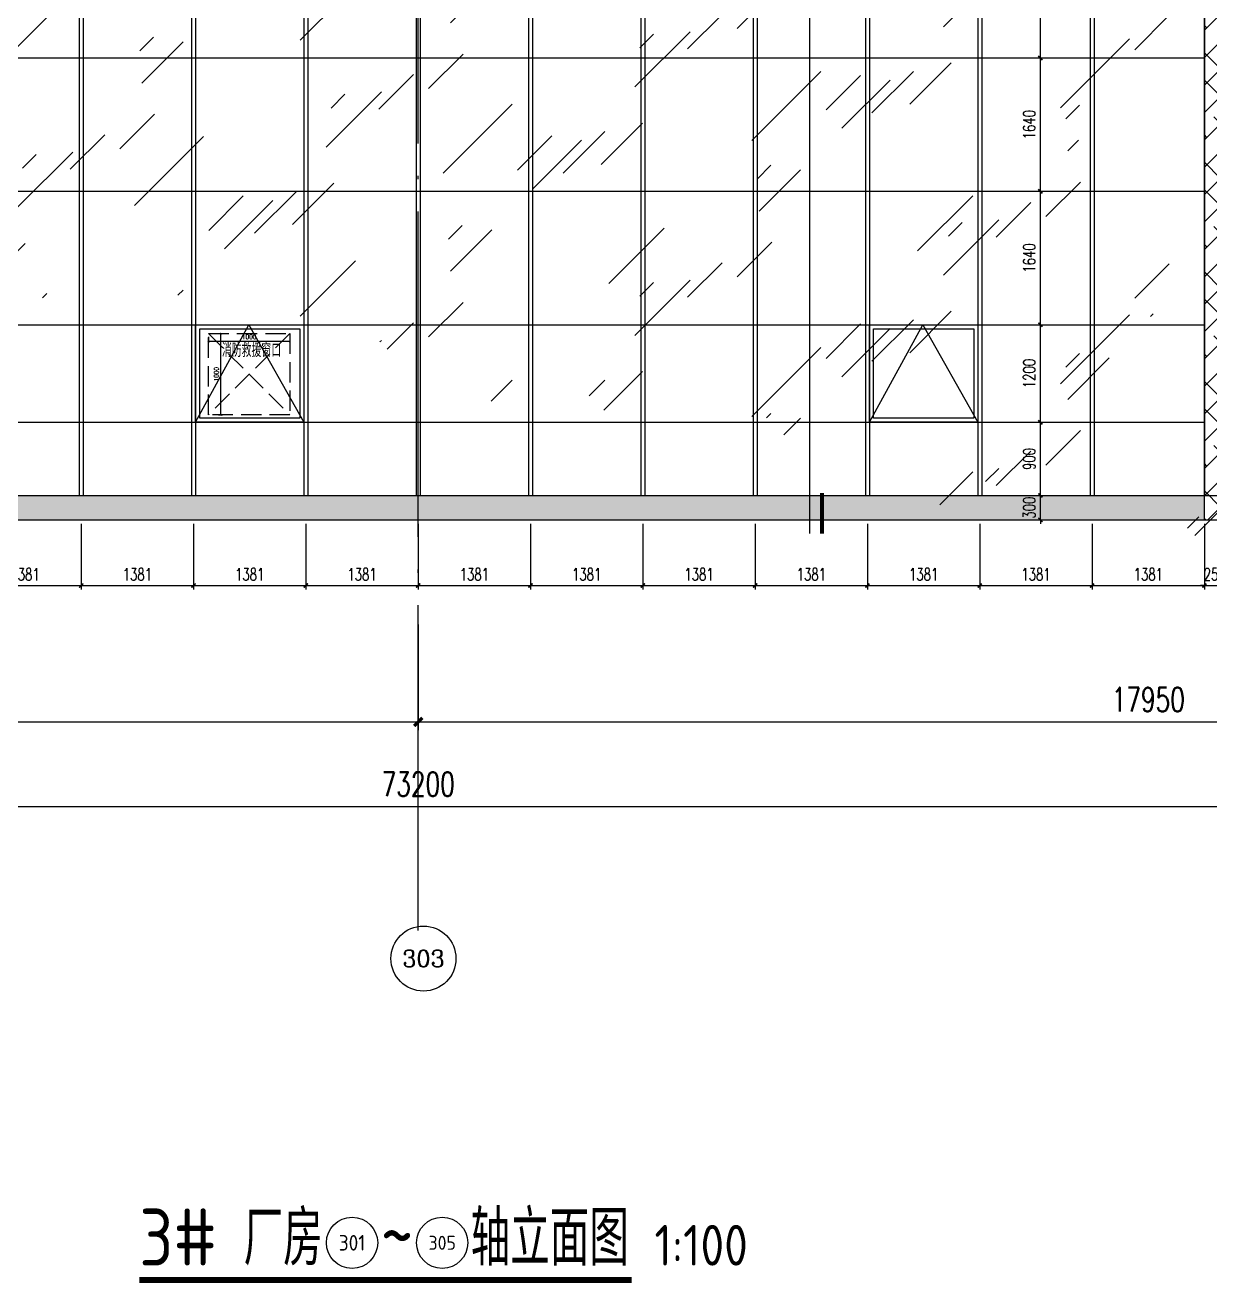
# Model space of a CAD drawing. Extents: x -4210259 to 293730, y -7499 to 868879.
# Drawn here: x -425902 to -411338, y 507556 to 523021 of the extents above; entities that cross this region are included whole.
import ezdxf
from ezdxf.enums import TextEntityAlignment as Align

# ---------------------------------------------------------------- set-up
doc = ezdxf.new("R2010")
doc.units = 0
doc.header["$LTSCALE"] = 1000
doc.header["$MEASUREMENT"] = 0
for name, pattern in [('__DASH', [0.35, 0.25, -0.1]), ('DASH', [0.35, 0.25, -0.1]), ('DOTE', [2.4200000000000004, 2, -0.2, 0.02, -0.2])]:
    doc.linetypes.add(name, pattern=pattern)
doc.layers.get('Defpoints').update_dxf_attribs({"color": 210})
for name, color, linetype in [('A-AXIS-D', 1, 'Continuous'), ('A-AXIS-DOTE', 14, 'DOTE'), ('A-AXIS-DP', 126, 'Continuous'), ('A-AXIS-SYMB', 3, 'Continuous'), ('A-HATCH-2', 251, 'Continuous'), ('A-LIN-V', 9, 'Continuous'), ('A-SFCE', 30, 'Continuous'), ('A-WINDOW', 140, 'Continuous'), ('AS-WALL', 40, 'Continuous'), ('DIM_SYMB', 3, 'Continuous'), ('PUB_DIM', 3, 'Continuous'), ('PUB_TEXT', 7, 'Continuous'), ('建-文字', 7, 'Continuous')]:
    doc.layers.add(name, color=color, linetype=linetype)
doc.layers.add('A-WALL-HATCH', color=8, linetype='Continuous', lineweight=13)
doc.styles.add('_TCH_AXIS', font='COMPLEX', dxfattribs={"bigfont": 'GBCBIG'})
doc.styles.add('_TCH_DIM_T3', font='SIMPLEX', dxfattribs={"width": 0.7058823529411765, "bigfont": 'GBCBIG'})
doc.styles.add('A-DIM_T3', font='SIMPLEX', dxfattribs={"width": 0.7058823529411765, "bigfont": 'GBCBIG'})
doc.styles.add('A-STANDARD', font='SIMPLEX', dxfattribs={"bigfont": 'GBCBIG'})
doc.styles.get("Standard").update_dxf_attribs({"font": 'gbenor.shx', "bigfont": 'gbcbig.shx'})
doc.dimstyles.new('_TCH_ARCH&&20', dxfattribs={"dimtxt": 59.5, "dimasz": 20, "dimexe": 20, "dimexo": 20, "dimgap": 25.25, "dimtad": 1, "dimdec": 0, "dimzin": 0, "dimdsep": 46, "dimtxsty": '_TCH_DIM_T3', "dimblk": 'ARCHTICK', "dimcen": 0.09, "dimclrt": 7, "dimazin": 2, "dimtfac": 1, "dimtdec": 0, "dimtix": 1, "dimtmove": 2, "dimatfit": 3, "dimfxl": 0, "dimtolj": 1, "dimtzin": 0, "dimarcsym": 0})
doc.dimstyles.new('_TCH_ARCH&&50', dxfattribs={"dimtxt": 148.75, "dimasz": 50, "dimexe": 50, "dimexo": 50, "dimgap": 63.12500000000001, "dimtad": 1, "dimdec": 0, "dimzin": 0, "dimdsep": 46, "dimtxsty": '_TCH_DIM_T3', "dimblk": 'ARCHTICK', "dimcen": 0.09, "dimclrt": 7, "dimazin": 2, "dimtfac": 1, "dimtdec": 0, "dimtix": 1, "dimtmove": 2, "dimatfit": 3, "dimfxl": 0, "dimtolj": 1, "dimtzin": 0, "dimarcsym": 0})
doc.dimstyles.new('A-DIM&&100', dxfattribs={"dimtxt": 297.5, "dimasz": 100, "dimexe": 100, "dimexo": 100, "dimgap": 126.25, "dimtad": 1, "dimdec": 0, "dimzin": 0, "dimdsep": 46, "dimtxsty": 'A-DIM_T3', "dimblk": 'ARCHTICK', "dimcen": 0.09, "dimclrt": 7, "dimazin": 2, "dimtfac": 1, "dimtdec": 0, "dimtix": 1, "dimtmove": 2, "dimatfit": 3, "dimfxl": 0, "dimtolj": 1, "dimtzin": 0, "dimarcsym": 0})

# ---------------------------------------------------------------- blocks, each defined once
blk = doc.blocks.new('tt6')
at = {"layer": 'A-WINDOW'}
for p, q in [((-2029401.92938771, 535687.452026515), (-2029401.929387709, 517237.4520265135)), ((-2029351.92938771, 535687.452026515), (-2029351.929387709, 517237.4520265133))]:
    blk.add_line(p, q, dxfattribs=at)
blk = doc.blocks.new('ttt')
at = {"layer": 'A-HATCH-2'}
h = blk.add_hatch(dxfattribs=at)
h.set_pattern_fill('ANSI38', color=256, scale=150)
h.set_pattern_definition([(45, (-1583634.852460729, 5.820766091346741e-11), (-168.3798022700466, 168.3798022700466), []), (135, (-1583634.852460729, 5.820766091346741e-11), (-505.1394068101398, 168.3798022700467), [595.3125, -357.1875])])
h.paths.add_polyline_path([(-2028177.929387621, 516937.4520265247), (-2027927.929387621, 516937.4520265247), (-2027927.929387621, 535687.4520265167), (-2028177.929387621, 535687.4520265167)])
at = {"layer": 'A-LIN-V'}
blk.add_line((-2028177.929387621, 535687.4520265167), (-2028177.929387621, 517237.4520265154), dxfattribs=at)
blk = doc.blocks.new('rr6')
at = {"layer": 'A-WINDOW'}
blk.add_lwpolyline([(-2124386.160159233, 518137.4520265148), (-2123731.929386185, 519337.4520265143), (-2123055.390928463, 518137.4520265149)], dxfattribs=at)
for points in [[(-2124386.160159233, 519337.4520265149), (-2123055.390928463, 519337.4520265149), (-2123055.390928463, 518137.4520265149), (-2124386.160159233, 518137.4520265149)], [(-2124336.160159233, 519287.4520265149), (-2123105.390928463, 519287.4520265149), (-2123105.390928463, 518187.4520265149), (-2124336.160159233, 518187.4520265149)]]:
    blk.add_lwpolyline(points, close=True, dxfattribs=at)
blk = doc.blocks.new('_ArchTick')
at = {"color": 0, "linetype": 'ByBlock', "const_width": 0.4}
blk.add_lwpolyline([(-0.5, -0.5), (0.5, 0.5)], dxfattribs=at)
blk = doc.blocks.new('*D1222')
at = {"layer": 'Defpoints', "color": 0}
for p in [(74221.80499686534, -10680.46465537779), (75221.80499686545, -10680.46465537779), (75221.80499686545, -10753.76423470485)]:
    blk.add_point(p, dxfattribs=at)
at = {"layer": 'PUB_DIM', "color": 0, "lineweight": -2}
for p, q in [((74221.80499686534, -10700.46465537779), (74221.80499686534, -10773.76423470485)), ((74221.80499686534, -10753.76423470485), (75221.80499686545, -10753.76423470485)), ((75221.80499686545, -10700.46465537779), (75221.80499686545, -10773.76423470485))]:
    blk.add_line(p, q, dxfattribs=at)
at = {"layer": 'PUB_DIM', "color": 0, "lineweight": -2, "xscale": 20, "yscale": 20, "zscale": 20, "rotation": 180}
blk.add_blockref('_ArchTick', (74221.80499686534, -10753.76423470485), dxfattribs=at)
at = {"layer": 'PUB_DIM', "color": 0, "lineweight": -2, "xscale": 20, "yscale": 20, "zscale": 20}
blk.add_blockref('_ArchTick', (75221.80499686545, -10753.76423470485), dxfattribs=at)
at = {"layer": 'PUB_DIM', "color": 7, "insert": (74721.8049968654, -10698.76423470485), "char_height": 59.5, "attachment_point": 5, "style": '_TCH_DIM_T3'}
blk.add_mtext('\\A1;1000', dxfattribs=at)
blk = doc.blocks.new('*D1223')
at = {"layer": 'Defpoints', "color": 0}
for p in [(74323.0209562667, -10659.13845430536), (74374.43171621527, -10659.13845430536), (74323.0209562667, -11659.13845430513)]:
    blk.add_point(p, dxfattribs=at)
at = {"layer": 'PUB_DIM', "color": 0, "lineweight": -2}
for p, q in [((74343.0209562667, -10659.13845430536), (74394.43171621527, -10659.13845430536)), ((74374.43171621527, -11659.13845430513), (74374.43171621527, -10659.13845430536)), ((74343.0209562667, -11659.13845430513), (74394.43171621527, -11659.13845430513))]:
    blk.add_line(p, q, dxfattribs=at)
at = {"layer": 'PUB_DIM', "color": 0, "lineweight": -2, "xscale": 20, "yscale": 20, "zscale": 20}
for p, rotation in [((74374.43171621527, -10659.13845430536), 90), ((74374.43171621527, -11659.13845430513), 270)]:
    blk.add_blockref('_ArchTick', p, dxfattribs=dict(at, rotation=rotation))
at = {"layer": 'PUB_DIM', "color": 7, "insert": (74319.43171621526, -11159.13845430526), "char_height": 59.5, "attachment_point": 5, "rotation": 90, "style": '_TCH_DIM_T3'}
blk.add_mtext('\\A1;1000', dxfattribs=at)
blk = doc.blocks.new('*D170')
at = {"layer": 'A-AXIS-DP', "color": 0, "lineweight": -2}
for p, q in [((-411404.3846192029, 516887.4520265523), (-411404.3846192029, 516079.9999999989)), ((-411154.3846192029, 516887.4520265523), (-411154.3846192029, 516079.9999999989)), ((-411404.3846192029, 516129.9999999989), (-411454.3846192029, 516129.9999999989)), ((-411404.3846192029, 516129.9999999989), (-411154.3846192029, 516129.9999999989)), ((-411154.3846192029, 516129.9999999989), (-411104.3846192029, 516129.9999999989))]:
    blk.add_line(p, q, dxfattribs=at)
at = {"layer": 'Defpoints', "color": 0}
for p in [(-411404.3846192029, 516937.4520265523), (-411154.3846192029, 516937.4520265523), (-411154.3846192029, 516129.9999999989)]:
    blk.add_point(p, dxfattribs=at)
at = {"layer": 'A-AXIS-DP', "color": 0, "lineweight": -2, "xscale": 50, "yscale": 50, "zscale": 50}
blk.add_blockref('_ArchTick', (-411404.3846192029, 516129.9999999989), dxfattribs=at)
at = {"layer": 'A-AXIS-DP', "color": 0, "lineweight": -2, "xscale": 50, "yscale": 50, "zscale": 50, "rotation": 180}
blk.add_blockref('_ArchTick', (-411154.3846192029, 516129.9999999989), dxfattribs=at)
at = {"layer": 'A-AXIS-DP', "color": 7, "insert": (-411279.3846192029, 516267.4999999989), "char_height": 148.75, "attachment_point": 5, "style": '_TCH_DIM_T3'}
blk.add_mtext('\\A1;250', dxfattribs=at)
blk = doc.blocks.new('*D171')
at = {"layer": 'A-AXIS-DP', "color": 0, "lineweight": -2}
for p, q in [((-412785.3846192029, 516887.4520265523), (-412785.3846192029, 516079.9999999989)), ((-411404.3846192029, 516887.4520265523), (-411404.3846192029, 516079.9999999989)), ((-412785.3846192029, 516129.9999999989), (-411404.3846192029, 516129.9999999989))]:
    blk.add_line(p, q, dxfattribs=at)
at = {"layer": 'Defpoints', "color": 0}
for p in [(-412785.3846192029, 516937.4520265523), (-411404.3846192029, 516937.4520265523), (-411404.3846192029, 516129.9999999989)]:
    blk.add_point(p, dxfattribs=at)
at = {"layer": 'A-AXIS-DP', "color": 0, "lineweight": -2, "xscale": 50, "yscale": 50, "zscale": 50, "rotation": 180}
blk.add_blockref('_ArchTick', (-412785.3846192029, 516129.9999999989), dxfattribs=at)
at = {"layer": 'A-AXIS-DP', "color": 0, "lineweight": -2, "xscale": 50, "yscale": 50, "zscale": 50}
blk.add_blockref('_ArchTick', (-411404.3846192029, 516129.9999999989), dxfattribs=at)
at = {"layer": 'A-AXIS-DP', "color": 7, "insert": (-412094.8846192029, 516267.4999999989), "char_height": 148.75, "attachment_point": 5, "style": '_TCH_DIM_T3'}
blk.add_mtext('\\A1;1381', dxfattribs=at)
blk = doc.blocks.new('*D172')
at = {"layer": 'A-AXIS-DP', "color": 0, "lineweight": -2}
for p, q in [((-414166.1538499724, 516887.4520265523), (-414166.1538499724, 516079.9999999989)), ((-412785.3846192029, 516887.4520265523), (-412785.3846192029, 516079.9999999989)), ((-414166.1538499724, 516129.9999999989), (-412785.3846192029, 516129.9999999989))]:
    blk.add_line(p, q, dxfattribs=at)
at = {"layer": 'Defpoints', "color": 0}
for p in [(-414166.1538499724, 516937.4520265523), (-412785.3846192029, 516937.4520265523), (-412785.3846192029, 516129.9999999989)]:
    blk.add_point(p, dxfattribs=at)
at = {"layer": 'A-AXIS-DP', "color": 0, "lineweight": -2, "xscale": 50, "yscale": 50, "zscale": 50, "rotation": 180}
blk.add_blockref('_ArchTick', (-414166.1538499724, 516129.9999999989), dxfattribs=at)
at = {"layer": 'A-AXIS-DP', "color": 0, "lineweight": -2, "xscale": 50, "yscale": 50, "zscale": 50}
blk.add_blockref('_ArchTick', (-412785.3846192029, 516129.9999999989), dxfattribs=at)
at = {"layer": 'A-AXIS-DP', "color": 7, "insert": (-413475.7692345877, 516267.4999999989), "char_height": 148.75, "attachment_point": 5, "style": '_TCH_DIM_T3'}
blk.add_mtext('\\A1;1381', dxfattribs=at)
blk = doc.blocks.new('*D173')
at = {"layer": 'A-AXIS-DP', "color": 0, "lineweight": -2}
for p, q in [((-415546.9230807417, 516887.4520265523), (-415546.9230807417, 516079.9999999989)), ((-414166.1538499724, 516887.4520265523), (-414166.1538499724, 516079.9999999989)), ((-415546.9230807417, 516129.9999999989), (-414166.1538499724, 516129.9999999989))]:
    blk.add_line(p, q, dxfattribs=at)
at = {"layer": 'Defpoints', "color": 0}
for p in [(-415546.9230807417, 516937.4520265523), (-414166.1538499724, 516937.4520265523), (-414166.1538499724, 516129.9999999989)]:
    blk.add_point(p, dxfattribs=at)
at = {"layer": 'A-AXIS-DP', "color": 0, "lineweight": -2, "xscale": 50, "yscale": 50, "zscale": 50, "rotation": 180}
blk.add_blockref('_ArchTick', (-415546.9230807417, 516129.9999999989), dxfattribs=at)
at = {"layer": 'A-AXIS-DP', "color": 0, "lineweight": -2, "xscale": 50, "yscale": 50, "zscale": 50}
blk.add_blockref('_ArchTick', (-414166.1538499724, 516129.9999999989), dxfattribs=at)
at = {"layer": 'A-AXIS-DP', "color": 7, "insert": (-414856.538465357, 516267.4999999989), "char_height": 148.75, "attachment_point": 5, "style": '_TCH_DIM_T3'}
blk.add_mtext('\\A1;1381', dxfattribs=at)
blk = doc.blocks.new('*D174')
at = {"layer": 'A-AXIS-DP', "color": 0, "lineweight": -2}
for p, q in [((-416927.6923115112, 516887.4520265523), (-416927.6923115112, 516079.9999999989)), ((-415546.9230807417, 516887.4520265523), (-415546.9230807417, 516079.9999999989)), ((-416927.6923115112, 516129.9999999989), (-415546.9230807417, 516129.9999999989))]:
    blk.add_line(p, q, dxfattribs=at)
at = {"layer": 'Defpoints', "color": 0}
for p in [(-416927.6923115112, 516937.4520265523), (-415546.9230807417, 516937.4520265523), (-415546.9230807417, 516129.9999999989)]:
    blk.add_point(p, dxfattribs=at)
at = {"layer": 'A-AXIS-DP', "color": 0, "lineweight": -2, "xscale": 50, "yscale": 50, "zscale": 50, "rotation": 180}
blk.add_blockref('_ArchTick', (-416927.6923115112, 516129.9999999989), dxfattribs=at)
at = {"layer": 'A-AXIS-DP', "color": 0, "lineweight": -2, "xscale": 50, "yscale": 50, "zscale": 50}
blk.add_blockref('_ArchTick', (-415546.9230807417, 516129.9999999989), dxfattribs=at)
at = {"layer": 'A-AXIS-DP', "color": 7, "insert": (-416237.3076961265, 516267.4999999989), "char_height": 148.75, "attachment_point": 5, "style": '_TCH_DIM_T3'}
blk.add_mtext('\\A1;1381', dxfattribs=at)
blk = doc.blocks.new('*D175')
at = {"layer": 'A-AXIS-DP', "color": 0, "lineweight": -2}
for p, q in [((-418308.4615422808, 516887.4520265523), (-418308.4615422808, 516079.9999999989)), ((-416927.6923115112, 516887.4520265523), (-416927.6923115112, 516079.9999999989)), ((-418308.4615422808, 516129.9999999989), (-416927.6923115112, 516129.9999999989))]:
    blk.add_line(p, q, dxfattribs=at)
at = {"layer": 'Defpoints', "color": 0}
for p in [(-418308.4615422808, 516937.4520265523), (-416927.6923115112, 516937.4520265523), (-416927.6923115112, 516129.9999999989)]:
    blk.add_point(p, dxfattribs=at)
at = {"layer": 'A-AXIS-DP', "color": 0, "lineweight": -2, "xscale": 50, "yscale": 50, "zscale": 50, "rotation": 180}
blk.add_blockref('_ArchTick', (-418308.4615422808, 516129.9999999989), dxfattribs=at)
at = {"layer": 'A-AXIS-DP', "color": 0, "lineweight": -2, "xscale": 50, "yscale": 50, "zscale": 50}
blk.add_blockref('_ArchTick', (-416927.6923115112, 516129.9999999989), dxfattribs=at)
at = {"layer": 'A-AXIS-DP', "color": 7, "insert": (-417618.076926896, 516267.4999999989), "char_height": 148.75, "attachment_point": 5, "style": '_TCH_DIM_T3'}
blk.add_mtext('\\A1;1381', dxfattribs=at)
blk = doc.blocks.new('*D176')
at = {"layer": 'A-AXIS-DP', "color": 0, "lineweight": -2}
for p, q in [((-419689.2307730502, 516887.4520265523), (-419689.2307730502, 516079.9999999989)), ((-418308.4615422808, 516887.4520265523), (-418308.4615422808, 516079.9999999989)), ((-419689.2307730502, 516129.9999999989), (-418308.4615422808, 516129.9999999989))]:
    blk.add_line(p, q, dxfattribs=at)
at = {"layer": 'Defpoints', "color": 0}
for p in [(-419689.2307730502, 516937.4520265523), (-418308.4615422808, 516937.4520265523), (-418308.4615422808, 516129.9999999989)]:
    blk.add_point(p, dxfattribs=at)
at = {"layer": 'A-AXIS-DP', "color": 0, "lineweight": -2, "xscale": 50, "yscale": 50, "zscale": 50, "rotation": 180}
blk.add_blockref('_ArchTick', (-419689.2307730502, 516129.9999999989), dxfattribs=at)
at = {"layer": 'A-AXIS-DP', "color": 0, "lineweight": -2, "xscale": 50, "yscale": 50, "zscale": 50}
blk.add_blockref('_ArchTick', (-418308.4615422808, 516129.9999999989), dxfattribs=at)
at = {"layer": 'A-AXIS-DP', "color": 7, "insert": (-418998.8461576655, 516267.4999999989), "char_height": 148.75, "attachment_point": 5, "style": '_TCH_DIM_T3'}
blk.add_mtext('\\A1;1381', dxfattribs=at)
blk = doc.blocks.new('*D177')
at = {"layer": 'A-AXIS-DP', "color": 0, "lineweight": -2}
for p, q in [((-421070.0000038169, 516887.4520265523), (-421070.0000038169, 516079.9999999989)), ((-419689.2307730502, 516887.4520265523), (-419689.2307730502, 516079.9999999989)), ((-421070.0000038169, 516129.9999999989), (-419689.2307730502, 516129.9999999989))]:
    blk.add_line(p, q, dxfattribs=at)
at = {"layer": 'Defpoints', "color": 0}
for p in [(-421070.0000038169, 516937.4520265523), (-419689.2307730502, 516937.4520265523), (-419689.2307730502, 516129.9999999989)]:
    blk.add_point(p, dxfattribs=at)
at = {"layer": 'A-AXIS-DP', "color": 0, "lineweight": -2, "xscale": 50, "yscale": 50, "zscale": 50, "rotation": 180}
blk.add_blockref('_ArchTick', (-421070.0000038169, 516129.9999999989), dxfattribs=at)
at = {"layer": 'A-AXIS-DP', "color": 0, "lineweight": -2, "xscale": 50, "yscale": 50, "zscale": 50}
blk.add_blockref('_ArchTick', (-419689.2307730502, 516129.9999999989), dxfattribs=at)
at = {"layer": 'A-AXIS-DP', "color": 7, "insert": (-420379.6153884336, 516267.4999999989), "char_height": 148.75, "attachment_point": 5, "style": '_TCH_DIM_T3'}
blk.add_mtext('\\A1;1381', dxfattribs=at)
blk = doc.blocks.new('*D178')
at = {"layer": 'A-AXIS-DP', "color": 0, "lineweight": -2}
for p, q in [((-422450.7692345834, 516887.4520265523), (-422450.7692345834, 516079.9999999989)), ((-421070.0000038169, 516887.4520265523), (-421070.0000038169, 516079.9999999989)), ((-422450.7692345834, 516129.9999999989), (-421070.0000038169, 516129.9999999989))]:
    blk.add_line(p, q, dxfattribs=at)
at = {"layer": 'Defpoints', "color": 0}
for p in [(-422450.7692345834, 516937.4520265523), (-421070.0000038169, 516937.4520265523), (-421070.0000038169, 516129.9999999989)]:
    blk.add_point(p, dxfattribs=at)
at = {"layer": 'A-AXIS-DP', "color": 0, "lineweight": -2, "xscale": 50, "yscale": 50, "zscale": 50, "rotation": 180}
blk.add_blockref('_ArchTick', (-422450.7692345834, 516129.9999999989), dxfattribs=at)
at = {"layer": 'A-AXIS-DP', "color": 0, "lineweight": -2, "xscale": 50, "yscale": 50, "zscale": 50}
blk.add_blockref('_ArchTick', (-421070.0000038169, 516129.9999999989), dxfattribs=at)
at = {"layer": 'A-AXIS-DP', "color": 7, "insert": (-421760.3846192001, 516267.4999999989), "char_height": 148.75, "attachment_point": 5, "style": '_TCH_DIM_T3'}
blk.add_mtext('\\A1;1381', dxfattribs=at)
blk = doc.blocks.new('*D179')
at = {"layer": 'A-AXIS-DP', "color": 0, "lineweight": -2}
for p, q in [((-423831.5384653529, 516887.4520265523), (-423831.5384653529, 516079.9999999989)), ((-422450.7692345834, 516887.4520265523), (-422450.7692345834, 516079.9999999989)), ((-423831.5384653529, 516129.9999999989), (-422450.7692345834, 516129.9999999989))]:
    blk.add_line(p, q, dxfattribs=at)
at = {"layer": 'Defpoints', "color": 0}
for p in [(-423831.5384653529, 516937.4520265523), (-422450.7692345834, 516937.4520265523), (-422450.7692345834, 516129.9999999989)]:
    blk.add_point(p, dxfattribs=at)
at = {"layer": 'A-AXIS-DP', "color": 0, "lineweight": -2, "xscale": 50, "yscale": 50, "zscale": 50, "rotation": 180}
blk.add_blockref('_ArchTick', (-423831.5384653529, 516129.9999999989), dxfattribs=at)
at = {"layer": 'A-AXIS-DP', "color": 0, "lineweight": -2, "xscale": 50, "yscale": 50, "zscale": 50}
blk.add_blockref('_ArchTick', (-422450.7692345834, 516129.9999999989), dxfattribs=at)
at = {"layer": 'A-AXIS-DP', "color": 7, "insert": (-423141.1538499681, 516267.4999999989), "char_height": 148.75, "attachment_point": 5, "style": '_TCH_DIM_T3'}
blk.add_mtext('\\A1;1381', dxfattribs=at)
blk = doc.blocks.new('*D180')
at = {"layer": 'A-AXIS-DP', "color": 0, "lineweight": -2}
for p, q in [((-425212.3076961224, 516887.4520265523), (-425212.3076961224, 516079.9999999989)), ((-423831.5384653529, 516887.4520265523), (-423831.5384653529, 516079.9999999989)), ((-425212.3076961224, 516129.9999999989), (-423831.5384653529, 516129.9999999989))]:
    blk.add_line(p, q, dxfattribs=at)
at = {"layer": 'Defpoints', "color": 0}
for p in [(-425212.3076961224, 516937.4520265523), (-423831.5384653529, 516937.4520265523), (-423831.5384653529, 516129.9999999989)]:
    blk.add_point(p, dxfattribs=at)
at = {"layer": 'A-AXIS-DP', "color": 0, "lineweight": -2, "xscale": 50, "yscale": 50, "zscale": 50, "rotation": 180}
blk.add_blockref('_ArchTick', (-425212.3076961224, 516129.9999999989), dxfattribs=at)
at = {"layer": 'A-AXIS-DP', "color": 0, "lineweight": -2, "xscale": 50, "yscale": 50, "zscale": 50}
blk.add_blockref('_ArchTick', (-423831.5384653529, 516129.9999999989), dxfattribs=at)
at = {"layer": 'A-AXIS-DP', "color": 7, "insert": (-424521.9230807376, 516267.4999999989), "char_height": 148.75, "attachment_point": 5, "style": '_TCH_DIM_T3'}
blk.add_mtext('\\A1;1381', dxfattribs=at)
blk = doc.blocks.new('*D181')
at = {"layer": 'A-AXIS-DP', "color": 0, "lineweight": -2}
for p, q in [((-426593.0769268918, 516887.4520265523), (-426593.0769268918, 516079.9999999989)), ((-425212.3076961224, 516887.4520265523), (-425212.3076961224, 516079.9999999989)), ((-426593.0769268918, 516129.9999999989), (-425212.3076961224, 516129.9999999989))]:
    blk.add_line(p, q, dxfattribs=at)
at = {"layer": 'Defpoints', "color": 0}
for p in [(-426593.0769268918, 516937.4520265523), (-425212.3076961224, 516937.4520265523), (-425212.3076961224, 516129.9999999989)]:
    blk.add_point(p, dxfattribs=at)
at = {"layer": 'A-AXIS-DP', "color": 0, "lineweight": -2, "xscale": 50, "yscale": 50, "zscale": 50, "rotation": 180}
blk.add_blockref('_ArchTick', (-426593.0769268918, 516129.9999999989), dxfattribs=at)
at = {"layer": 'A-AXIS-DP', "color": 0, "lineweight": -2, "xscale": 50, "yscale": 50, "zscale": 50}
blk.add_blockref('_ArchTick', (-425212.3076961224, 516129.9999999989), dxfattribs=at)
at = {"layer": 'A-AXIS-DP', "color": 7, "insert": (-425902.6923115071, 516267.4999999989), "char_height": 148.75, "attachment_point": 5, "style": '_TCH_DIM_T3'}
blk.add_mtext('\\A1;1381', dxfattribs=at)
blk = doc.blocks.new('*D220')
at = {"layer": 'A-AXIS-DP', "color": 0, "lineweight": -2}
for p, q in [((-413421.3461500304, 517237.4520265156), (-413421.3461500304, 517287.4520265156)), ((-413698.8461500304, 517237.4520265156), (-413371.3461500304, 517237.4520265156)), ((-413421.3461500304, 516937.4520265248), (-413421.3461500304, 517237.4520265156)), ((-413698.8461500304, 516937.4520265248), (-413371.3461500304, 516937.4520265248)), ((-413421.3461500304, 516937.4520265248), (-413421.3461500304, 516887.4520265248))]:
    blk.add_line(p, q, dxfattribs=at)
at = {"layer": 'Defpoints', "color": 0}
for p in [(-413748.8461500304, 517237.4520265156), (-413421.3461500304, 517237.4520265156), (-413748.8461500304, 516937.4520265248)]:
    blk.add_point(p, dxfattribs=at)
at = {"layer": 'A-AXIS-DP', "color": 0, "lineweight": -2, "xscale": 50, "yscale": 50, "zscale": 50}
for p, rotation in [((-413421.3461500304, 517237.4520265156), 270), ((-413421.3461500304, 516937.4520265248), 90)]:
    blk.add_blockref('_ArchTick', p, dxfattribs=dict(at, rotation=rotation))
at = {"layer": 'A-AXIS-DP', "color": 7, "insert": (-413558.8461500301, 517087.4520265202), "char_height": 148.75, "attachment_point": 5, "rotation": 90, "style": '_TCH_DIM_T3'}
blk.add_mtext('\\A1;300', dxfattribs=at)
blk = doc.blocks.new('*D221')
at = {"layer": 'A-AXIS-DP', "color": 0, "lineweight": -2}
for p, q in [((-413698.8461500304, 518137.45202645), (-413371.3461500304, 518137.45202645)), ((-413421.3461500304, 517237.4520265156), (-413421.3461500304, 518137.45202645)), ((-413698.8461500304, 517237.4520265156), (-413371.3461500304, 517237.4520265156))]:
    blk.add_line(p, q, dxfattribs=at)
at = {"layer": 'Defpoints', "color": 0}
for p in [(-413748.8461500304, 518137.45202645), (-413421.3461500304, 518137.45202645), (-413748.8461500304, 517237.4520265156)]:
    blk.add_point(p, dxfattribs=at)
at = {"layer": 'A-AXIS-DP', "color": 0, "lineweight": -2, "xscale": 50, "yscale": 50, "zscale": 50}
for p, rotation in [((-413421.3461500304, 518137.45202645), 90), ((-413421.3461500304, 517237.4520265156), 270)]:
    blk.add_blockref('_ArchTick', p, dxfattribs=dict(at, rotation=rotation))
at = {"layer": 'A-AXIS-DP', "color": 7, "insert": (-413558.8461500301, 517687.4520264828), "char_height": 148.75, "attachment_point": 5, "rotation": 90, "style": '_TCH_DIM_T3'}
blk.add_mtext('\\A1;900', dxfattribs=at)
blk = doc.blocks.new('*D222')
at = {"layer": 'A-AXIS-DP', "color": 0, "lineweight": -2}
for p, q in [((-413698.8461500304, 519337.45202645), (-413371.3461500304, 519337.45202645)), ((-413421.3461500304, 518137.45202645), (-413421.3461500304, 519337.45202645)), ((-413698.8461500304, 518137.45202645), (-413371.3461500304, 518137.45202645))]:
    blk.add_line(p, q, dxfattribs=at)
at = {"layer": 'Defpoints', "color": 0}
for p in [(-413748.8461500304, 519337.45202645), (-413421.3461500304, 519337.45202645), (-413748.8461500304, 518137.45202645)]:
    blk.add_point(p, dxfattribs=at)
at = {"layer": 'A-AXIS-DP', "color": 0, "lineweight": -2, "xscale": 50, "yscale": 50, "zscale": 50}
for p, rotation in [((-413421.3461500304, 519337.45202645), 90), ((-413421.3461500304, 518137.45202645), 270)]:
    blk.add_blockref('_ArchTick', p, dxfattribs=dict(at, rotation=rotation))
at = {"layer": 'A-AXIS-DP', "color": 7, "insert": (-413558.8461500301, 518737.45202645), "char_height": 148.75, "attachment_point": 5, "rotation": 90, "style": '_TCH_DIM_T3'}
blk.add_mtext('\\A1;1200', dxfattribs=at)
blk = doc.blocks.new('*D223')
at = {"layer": 'A-AXIS-DP', "color": 0, "lineweight": -2}
for p, q in [((-413698.8461500304, 520977.4520264501), (-413371.3461500304, 520977.4520264501)), ((-413421.3461500304, 519337.45202645), (-413421.3461500304, 520977.4520264501)), ((-413698.8461500304, 519337.45202645), (-413371.3461500304, 519337.45202645))]:
    blk.add_line(p, q, dxfattribs=at)
at = {"layer": 'Defpoints', "color": 0}
for p in [(-413748.8461500304, 520977.4520264501), (-413421.3461500304, 520977.4520264501), (-413748.8461500304, 519337.45202645)]:
    blk.add_point(p, dxfattribs=at)
at = {"layer": 'A-AXIS-DP', "color": 0, "lineweight": -2, "xscale": 50, "yscale": 50, "zscale": 50}
for p, rotation in [((-413421.3461500304, 520977.4520264501), 90), ((-413421.3461500304, 519337.45202645), 270)]:
    blk.add_blockref('_ArchTick', p, dxfattribs=dict(at, rotation=rotation))
at = {"layer": 'A-AXIS-DP', "color": 7, "insert": (-413558.8461500301, 520157.4520264501), "char_height": 148.75, "attachment_point": 5, "rotation": 90, "style": '_TCH_DIM_T3'}
blk.add_mtext('\\A1;1640', dxfattribs=at)
blk = doc.blocks.new('*D224')
at = {"layer": 'A-AXIS-DP', "color": 0, "lineweight": -2}
for p, q in [((-413698.8461500304, 522617.4520264501), (-413371.3461500304, 522617.4520264501)), ((-413421.3461500304, 520977.4520264501), (-413421.3461500304, 522617.4520264501)), ((-413698.8461500304, 520977.4520264501), (-413371.3461500304, 520977.4520264501))]:
    blk.add_line(p, q, dxfattribs=at)
at = {"layer": 'Defpoints', "color": 0}
for p in [(-413748.8461500304, 522617.4520264501), (-413421.3461500304, 522617.4520264501), (-413748.8461500304, 520977.4520264501)]:
    blk.add_point(p, dxfattribs=at)
at = {"layer": 'A-AXIS-DP', "color": 0, "lineweight": -2, "xscale": 50, "yscale": 50, "zscale": 50}
for p, rotation in [((-413421.3461500304, 522617.4520264501), 90), ((-413421.3461500304, 520977.4520264501), 270)]:
    blk.add_blockref('_ArchTick', p, dxfattribs=dict(at, rotation=rotation))
at = {"layer": 'A-AXIS-DP', "color": 7, "insert": (-413558.8461500301, 521797.4520264501), "char_height": 148.75, "attachment_point": 5, "rotation": 90, "style": '_TCH_DIM_T3'}
blk.add_mtext('\\A1;1640', dxfattribs=at)
blk = doc.blocks.new('*D225')
at = {"layer": 'A-AXIS-DP', "color": 0, "lineweight": -2}
for p, q in [((-413698.8461500304, 524257.4520264501), (-413371.3461500304, 524257.4520264501)), ((-413421.3461500304, 522617.4520264501), (-413421.3461500304, 524257.4520264501)), ((-413698.8461500304, 522617.4520264501), (-413371.3461500304, 522617.4520264501))]:
    blk.add_line(p, q, dxfattribs=at)
at = {"layer": 'Defpoints', "color": 0}
for p in [(-413748.8461500304, 524257.4520264501), (-413421.3461500304, 524257.4520264501), (-413748.8461500304, 522617.4520264501)]:
    blk.add_point(p, dxfattribs=at)
at = {"layer": 'A-AXIS-DP', "color": 0, "lineweight": -2, "xscale": 50, "yscale": 50, "zscale": 50}
for p, rotation in [((-413421.3461500304, 524257.4520264501), 90), ((-413421.3461500304, 522617.4520264501), 270)]:
    blk.add_blockref('_ArchTick', p, dxfattribs=dict(at, rotation=rotation))
at = {"layer": 'A-AXIS-DP', "color": 7, "insert": (-413558.8461500301, 523437.4520264501), "char_height": 148.75, "attachment_point": 5, "rotation": 90, "style": '_TCH_DIM_T3'}
blk.add_mtext('\\A1;1640', dxfattribs=at)
blk = doc.blocks.new('*D759')
at = {"layer": 'A-AXIS-D', "color": 0, "lineweight": -2}
for p, q in [((-457670.0000009794, 514609.9999999998), (-457670.0000009794, 513313.376494436)), ((-384470.05200671, 514609.9999999989), (-384470.05200671, 513313.376494436)), ((-457670.0000009794, 513413.376494436), (-384470.05200671, 513413.376494436))]:
    blk.add_line(p, q, dxfattribs=at)
at = {"layer": 'Defpoints', "color": 0}
for p in [(-457670.0000009794, 514709.9999999998), (-384470.05200671, 514709.9999999989), (-384470.05200671, 513413.376494436)]:
    blk.add_point(p, dxfattribs=at)
at = {"layer": 'A-AXIS-D', "color": 0, "lineweight": -2, "xscale": 100, "yscale": 100, "zscale": 100, "rotation": 180}
blk.add_blockref('_ArchTick', (-457670.0000009794, 513413.376494436), dxfattribs=at)
at = {"layer": 'A-AXIS-D', "color": 0, "lineweight": -2, "xscale": 100, "yscale": 100, "zscale": 100}
blk.add_blockref('_ArchTick', (-384470.05200671, 513413.376494436), dxfattribs=at)
at = {"layer": 'A-AXIS-D', "color": 7, "insert": (-421070.0260038447, 513688.376494436), "char_height": 297.5, "attachment_point": 5, "style": 'A-DIM_T3'}
blk.add_mtext('\\A1;73200', dxfattribs=at)
blk = doc.blocks.new('*D1140')
at = {"layer": 'A-AXIS-D', "color": 0, "lineweight": -2}
for p, q in [((-421070.000003817, 515649.9999999996), (-421070.000003817, 514353.3764944368)), ((-403120.0000038173, 515649.9999999994), (-403120.0000038173, 514353.3764944368)), ((-421070.000003817, 514453.3764944368), (-403120.0000038173, 514453.3764944368))]:
    blk.add_line(p, q, dxfattribs=at)
at = {"layer": 'Defpoints', "color": 0}
for p in [(-421070.000003817, 515749.9999999996), (-403120.0000038173, 515749.9999999994), (-403120.0000038173, 514453.3764944368)]:
    blk.add_point(p, dxfattribs=at)
at = {"layer": 'A-AXIS-D', "color": 0, "lineweight": -2, "xscale": 100, "yscale": 100, "zscale": 100, "rotation": 180}
blk.add_blockref('_ArchTick', (-421070.000003817, 514453.3764944368), dxfattribs=at)
at = {"layer": 'A-AXIS-D', "color": 0, "lineweight": -2, "xscale": 100, "yscale": 100, "zscale": 100}
blk.add_blockref('_ArchTick', (-403120.0000038173, 514453.3764944368), dxfattribs=at)
at = {"layer": 'A-AXIS-D', "color": 7, "insert": (-412095.0000038171, 514728.3764944368), "char_height": 297.5, "attachment_point": 5, "style": 'A-DIM_T3'}
blk.add_mtext('\\A1;17950', dxfattribs=at)
blk = doc.blocks.new('*D1141')
at = {"layer": 'A-AXIS-D', "color": 0, "lineweight": -2}
for p, q in [((-439020.0000038173, 515649.9999999998), (-439020.0000038173, 514353.376494437)), ((-421070.000003817, 515649.9999999996), (-421070.000003817, 514353.376494437)), ((-439020.0000038173, 514453.376494437), (-421070.000003817, 514453.376494437))]:
    blk.add_line(p, q, dxfattribs=at)
at = {"layer": 'Defpoints', "color": 0}
for p in [(-439020.0000038173, 515749.9999999998), (-421070.000003817, 515749.9999999996), (-421070.000003817, 514453.376494437)]:
    blk.add_point(p, dxfattribs=at)
at = {"layer": 'A-AXIS-D', "color": 0, "lineweight": -2, "xscale": 100, "yscale": 100, "zscale": 100, "rotation": 180}
blk.add_blockref('_ArchTick', (-439020.0000038173, 514453.376494437), dxfattribs=at)
at = {"layer": 'A-AXIS-D', "color": 0, "lineweight": -2, "xscale": 100, "yscale": 100, "zscale": 100}
blk.add_blockref('_ArchTick', (-421070.000003817, 514453.376494437), dxfattribs=at)
at = {"layer": 'A-AXIS-D', "color": 7, "insert": (-430045.0000038171, 514728.376494437), "char_height": 297.5, "attachment_point": 5, "style": 'A-DIM_T3'}
blk.add_mtext('\\A1;17950', dxfattribs=at)
blk = doc.blocks.new('紧急救援窗口')
at = {"layer": 'A-LIN-V', "color": 1, "linetype": 'DASH'}
blk.add_lwpolyline([(74221.80499686534, -10659.13845430536), (75221.80499686534, -10659.13845430536), (75221.80499686534, -11659.13845430512), (74221.80499686534, -11659.13845430512)], close=True, dxfattribs=at)
for points in [[(74221.80499686534, -10659.13845430536), (75221.80499686534, -11659.13845430512)], [(75221.80499686534, -10659.13845430536), (74221.80499686534, -11659.13845430512)]]:
    blk.add_lwpolyline(points, dxfattribs=at)
at = {"layer": '建-文字', "style": 'A-STANDARD'}
blk.add_text('消防救援窗口', height=168.7943262411347, dxfattribs=at).set_placement((74385.48576523922, -10947.83563232538))
at = {"layer": 'PUB_DIM'}
for p1, p2, distance, picture, middle in [((74221.80499686534, -10680.46465537779), (75221.80499686545, -10680.46465537779), -73.2995793270602, '*D1222', (74721.8049968654, -10698.76423470485)), ((74323.02095626667, -11659.13845430512), (74323.02095626667, -10659.13845430536), -51.41075994860148, '*D1223', (74319.43171621526, -11159.13845430526))]:
    dim = blk.add_aligned_dim(p1=p1, p2=p2, distance=distance, dimstyle='_TCH_ARCH&&20', dxfattribs=at)
    dim.commit()
    dim.dimension.update_dxf_attribs({"geometry": picture, "text_midpoint": middle})

msp = doc.modelspace()

# ---------------------------------------------------------------- hatches: boundary and pattern name
at = {"layer": 'A-HATCH-2'}
h = msp.add_hatch(dxfattribs=at)
h.set_pattern_fill('ANSI38', color=256, scale=150)
h.set_pattern_definition([(45, (0, 0), (-168.3798022700466, 168.3798022700466), []), (135, (0, 0), (-505.1394068101398, 168.3798022700467), [595.3125, -357.1875])])
h.paths.add_polyline_path([(-444543.0769268916, 516937.4520265246), (-457670.0000009793, 516937.4520265246), (-457670.0000009793, 517237.4520265154), (-444543.0769268916, 517237.4520265155)])
h.paths.add_polyline_path([(-411404.384619203, 517237.4520265154), (-440399.7692345867, 517237.4520265154), (-440399.7692345867, 516937.4520265246), (-411404.384619203, 516937.4520265246)])
h.paths.add_polyline_path([(-404500.7692345867, 517237.4520265154), (-384470.0520067099, 517237.4520265154), (-384470.0520067099, 516937.4520265246), (-404500.7692345867, 516937.4520265246)])
at = {"layer": 'A-WALL-HATCH'}
h = msp.add_hatch(dxfattribs=at)
h.set_pattern_fill('玻璃2', color=256, scale=200)
h.set_pattern_definition([(45, (-40599589470.05201, -3384863422.547974), (0, 3054.701294725886), [1200, -720, 1200, -720, 480, -1046.56314]), (45, (-40599589530.05201, -3384863362.547974), (0, 3054.701294725886), [960, -1200, 720, -720, 840, -926.56314]), (45, (-40599589530.05201, -3384863182.547974), (0, 3054.701294725886), [720, -1440, 480, -720, 1080, -926.56314]), (45, (-40599589350.05201, -3384863362.547974), (0, 3054.701294725886), [720, -1440, 600, -2606.563]), (45, (-40599589170.05201, -3384863182.547974), (0, 3054.701294725886), [360, -1800, 240, -2966.563]), (45, (-40599589470.05201, -3384862882.547974), (0, 3054.701294725886), [240, -1800, 240, -960, 600, -1526.56314]), (45, (-40599588390.05201, -3384863062.547974), (0, 3054.701294725886), [1200, -1800, 1440, -950.5631400000001]), (45, (-40599588390.05201, -3384863242.547974), (0, 3054.701294725886), [1680, -1200, 1800, -710.56314]), (45, (-40599588090.05201, -3384863002.547974), (0, -3394.112549695429), [1200, -1680, 960, -1526.56314]), (45, (-40599588270.05201, -3384862642.547974), (0, 3054.701294725886), [600, -2400, 720, -1646.56314]), (45, (-40599587910.05201, -3384862822.547974), (0, 3054.701294725886), [480, -2400, 480, -2006.563])])
h.paths.add_polyline_path([(-440375.7692345853, 517237.4520265079), (-411404.3846192014, 517237.4520265073), (-411404.3846192045, 535687.4520265152), (-440375.7692345884, 535687.4520265157)])

# ---------------------------------------------------------------- linework, layer by layer
at = {"layer": 'A-AXIS-D'}
msp.add_circle((-421005.7086411505, 511543.4570257207), 400, dxfattribs=at)
at = {"layer": 'A-AXIS-DOTE', "ltscale": 2}
msp.add_line((-421070.0000038173, 511887.4520265246), (-421070.0000038173, 538485.0684404817), dxfattribs=at)
at = {"layer": 'A-AXIS-DOTE', "linetype": '__DASH', "ltscale": 2}
msp.add_line((-465993.9275525597, 517237.4520265154), (-377296.0724550742, 517237.4520265153), dxfattribs=at)
at = {"layer": 'A-AXIS-SYMB', "color": 1}
msp.add_line((-416256.9893772891, 516769.9999999997), (-416256.9893772891, 537800), dxfattribs=at)
at = {"layer": 'A-AXIS-SYMB', "color": 1, "const_width": 50}
msp.add_lwpolyline([(-416106.9893772891, 516769.9999999997), (-416106.9893772891, 517269.9999999997)], dxfattribs=at)
at = {"layer": 'A-HATCH-2'}
for p, q in [((-440399.769234587, 522617.4520264499), (-411404.384619203, 522617.4520264502)), ((-440399.769234587, 520977.4520264499), (-411404.384619203, 520977.4520264503)), ((-440399.769234587, 519337.45202645), (-411404.384619203, 519337.4520264504)), ((-440399.769234587, 518137.4520264498), (-411404.3846192029, 518137.4520264503))]:
    msp.add_line(p, q, dxfattribs=at)
at = {"layer": 'A-LIN-V'}
for p, q in [((-411404.384619203, 516937.4520265246), (-411404.384619203, 535687.4520265154)), ((-440650.7692345867, 517237.4520265152), (-411404.3846192029, 517237.452026515))]:
    msp.add_line(p, q, dxfattribs=at)
at = {"layer": 'A-WALL-HATCH'}
msp.add_line((-410770.0000038172, 517237.4520265153), (-440400.7692345867, 517237.452026515), dxfattribs=at)
at = {"layer": 'AS-WALL'}
msp.add_line((-465993.9275525597, 516937.4520265246), (-377296.0724550742, 516937.4520265246), dxfattribs=at)
at = {"layer": 'DIM_SYMB', "const_width": 70}
msp.add_lwpolyline([(-424499.7679269665, 507591.3389423504), (-418445.7608347679, 507591.3389423504)], dxfattribs=at)
at = {"layer": 'PUB_TEXT'}
for centre in [(-421883.4558702289, 508048.5729849036), (-420775.1225368956, 508048.5729849036)]:
    msp.add_circle(centre, 315, dxfattribs=at)

# ---------------------------------------------------------------- block references
at = {"layer": 'A-LIN-V', "xscale": -1}
for p in [(-2454589.237083832, 2.328306436538696e-10), (-2453208.467853062, -3.492459654808044e-10), (-2451827.698622293, -3.492459654808044e-10), (-2450446.929391527, -5.820766091346741e-11)]:
    msp.add_blockref('tt6', p, dxfattribs=at)
at = {"layer": 'A-LIN-V'}
for name, p in [('tt6', (1609687.698614659, -3.492459654808044e-10)), ('tt6', (1611068.467845429, -3.492459654808044e-10)), ('tt6', (1612449.237076198, 2.328306436538696e-10)), ('tt6', (1613830.006306967, 5.820766091346741e-11)), ('tt6', (1615210.775537737, -1.746229827404022e-10)), ('tt6', (1616591.544768506, -3.492459654808044e-10)), ('ttt', (1616773.544768418, -1.164153218269348e-09))]:
    msp.add_blockref(name, p, dxfattribs=at)
at = {"layer": 'A-SFCE'}
msp.add_blockref('紧急救援窗口', (-497869.8640751734, 529887.8356322611), dxfattribs=at)
at = {"layer": 'A-WALL-HATCH'}
for p in [(1700579.621693879, -6.629852578043938e-08), (1708864.237078491, -6.472691893577576e-08)]:
    msp.add_blockref('rr6', p, dxfattribs=at)

# ---------------------------------------------------------------- texts
at = {"layer": 'PUB_TEXT', "style": '_TCH_AXIS'}
msp.add_text('303', height=206.2840461410133, dxfattribs=at).set_placement((-421266.0194612808, 511440.3150026503), (-420745.3978210202, 511440.3150026503), align=Align.FIT)
at = {"layer": 'PUB_TEXT'}
for s, height, p in [('3#', 700, (-424499.7679269665, 507768.5729849036)), ('厂房', 675.177304964539, (-423216.4345936332, 507768.5729849036)), ('轴立面图', 675.177304964539, (-420425.1225368956, 507768.5729849036)), ('~', 700, (-421533.4558702289, 507768.5729849036)), ('1:100', 500, (-418165.760834768, 507768.5729849036))]:
    msp.add_text(s, height=height, dxfattribs=at).set_placement(p)
for s, height, width, p, p2 in [('301', 191.7501907398833, 1.07295621178734, (-422046.3330205227, 507952.6978895337), (-421720.5787199352, 507952.6978895337)), ('305', 172.1253132998195, 1.117247772951224, (-420943.3908319793, 507962.5103282537), (-420606.854241812, 507962.5103282537))]:
    msp.add_text(s, height=height, dxfattribs=dict(at, width=width)).set_placement(p, p2, align=Align.FIT)

# ---------------------------------------------------------------- dimensions: what is measured, and where the dimension line sits
at = {"layer": 'A-AXIS-D'}
for base, p1, p2, angle, picture, middle in [((-421070.000003817, 514453.376494437), (-439020.0000038173, 515749.9999999998), (-421070.000003817, 515749.9999999996), 359.99999999999926, '*D1141', (-430045.0000038171, 514728.376494437)), ((-403120.0000038173, 514453.3764944368), (-421070.000003817, 515749.9999999996), (-403120.0000038173, 515749.9999999994), 359.99999999999943, '*D1140', (-412095.0000038171, 514728.3764944368)), ((-384470.05200671, 513413.376494436), (-457670.0000009794, 514709.9999999998), (-384470.05200671, 514709.9999999989), 359.99999999999926, '*D759', (-421070.0260038447, 513688.376494436))]:
    dim = msp.add_linear_dim(base=base, p1=p1, p2=p2, angle=angle, dimstyle='A-DIM&&100', override={"dimgap": 0}, dxfattribs=at)
    dim.commit()
    dim.dimension.update_dxf_attribs({"geometry": picture, "text_midpoint": middle, "dimtype": 129})
at = {"layer": 'A-AXIS-DP'}
for p1, p2, distance, picture, middle in [((-413748.8461500301, 522617.4520264499), (-413748.8461500301, 524257.4520264498), -327.499999999709, '*D225', (-413558.8461500301, 523437.4520264501)), ((-413748.8461500301, 520977.4520264499), (-413748.8461500301, 522617.4520264499), -327.49999999970896, '*D224', (-413558.8461500301, 521797.4520264501)), ((-413748.8461500301, 519337.4520264498), (-413748.8461500301, 520977.4520264499), -327.4999999997089, '*D223', (-413558.8461500301, 520157.4520264501)), ((-413748.8461500301, 518137.4520264497), (-413748.8461500301, 519337.4520264498), -327.49999999970896, '*D222', (-413558.8461500301, 518737.45202645)), ((-413748.8461500301, 517237.4520265154), (-413748.8461500301, 518137.4520264497), -327.49999999970896, '*D221', (-413558.8461500301, 517687.4520264828)), ((-413748.8461500301, 516937.4520265246), (-413748.8461500301, 517237.4520265154), -327.49999999970896, '*D220', (-413558.8461500301, 517087.4520265202)), ((-426593.0769268918, 516937.4520265523), (-425212.3076961224, 516937.4520265523), -807.4520265533938, '*D181', (-425902.6923115071, 516267.4999999989)), ((-425212.3076961224, 516937.4520265523), (-423831.5384653529, 516937.4520265523), -807.4520265533938, '*D180', (-424521.9230807376, 516267.4999999989)), ((-423831.5384653529, 516937.4520265523), (-422450.7692345834, 516937.4520265523), -807.4520265533938, '*D179', (-423141.1538499681, 516267.4999999989)), ((-422450.7692345834, 516937.4520265523), (-421070.0000038169, 516937.4520265523), -807.4520265533938, '*D178', (-421760.3846192001, 516267.4999999989)), ((-421070.0000038169, 516937.4520265523), (-419689.2307730502, 516937.4520265523), -807.4520265533938, '*D177', (-420379.6153884336, 516267.4999999989)), ((-419689.2307730502, 516937.4520265523), (-418308.4615422808, 516937.4520265523), -807.4520265533938, '*D176', (-418998.8461576655, 516267.4999999989)), ((-418308.4615422808, 516937.4520265523), (-416927.6923115112, 516937.4520265523), -807.4520265533937, '*D175', (-417618.076926896, 516267.4999999989)), ((-416927.6923115112, 516937.4520265523), (-415546.9230807417, 516937.4520265523), -807.4520265533938, '*D174', (-416237.3076961265, 516267.4999999989)), ((-415546.9230807417, 516937.4520265523), (-414166.1538499724, 516937.4520265523), -807.4520265533938, '*D173', (-414856.538465357, 516267.4999999989)), ((-414166.1538499724, 516937.4520265523), (-412785.3846192029, 516937.4520265523), -807.4520265533939, '*D172', (-413475.7692345877, 516267.4999999989)), ((-412785.3846192029, 516937.4520265523), (-411404.3846192029, 516937.4520265523), -807.4520265533938, '*D171', (-412094.8846192029, 516267.4999999989)), ((-411404.3846192029, 516937.4520265523), (-411154.3846192029, 516937.4520265523), -807.4520265533938, '*D170', (-411279.3846192029, 516267.4999999989))]:
    dim = msp.add_aligned_dim(p1=p1, p2=p2, distance=distance, dimstyle='_TCH_ARCH&&50', dxfattribs=at)
    dim.commit()
    dim.dimension.update_dxf_attribs({"geometry": picture, "text_midpoint": middle})

doc.saveas('drawing.dxf')
